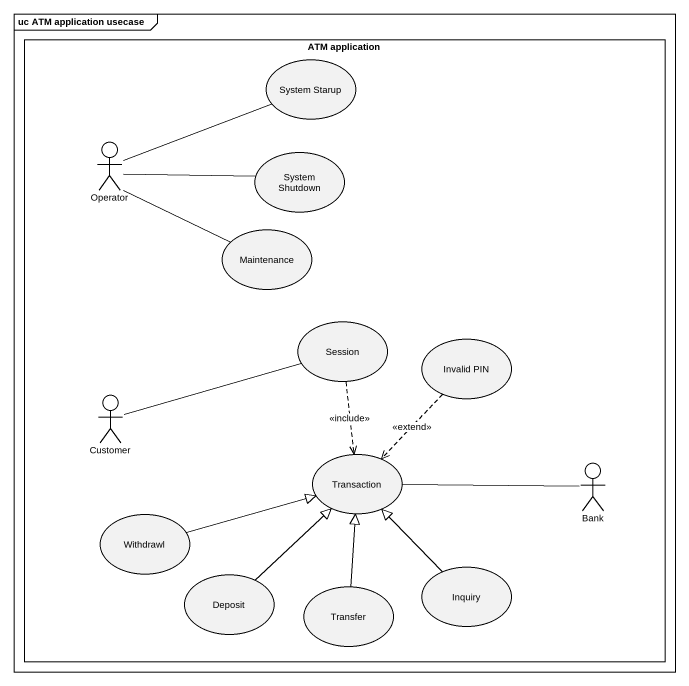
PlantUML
@startuml
mainframe uc ATM application usecase
rectangle "ATM application" as ATM_application {
  usecase "System Starup" as System_Starup
  actor Operator
  usecase "System Shutdown" as System_Shutdown
  usecase Maintenance
  usecase Session
  usecase "Invalid PIN" as Invalid_PIN
  actor Customer
  usecase Transaction
  actor Bank
  usecase Withdrawl
  usecase Inquiry
  usecase Deposit
  usecase Transfer
}
Operator -right- System_Starup
Operator -right- System_Shutdown
Maintenance -left- Operator
Session ..> Transaction : <<include>>
Invalid_PIN ..> Transaction : <<extend>>
Customer -right- Session
Transaction -right- Bank
Withdrawl -right-|> Transaction
Inquiry -up-|> Transaction
Deposit -up-|> Transaction
Transfer -up-|> Transaction
@enduml
